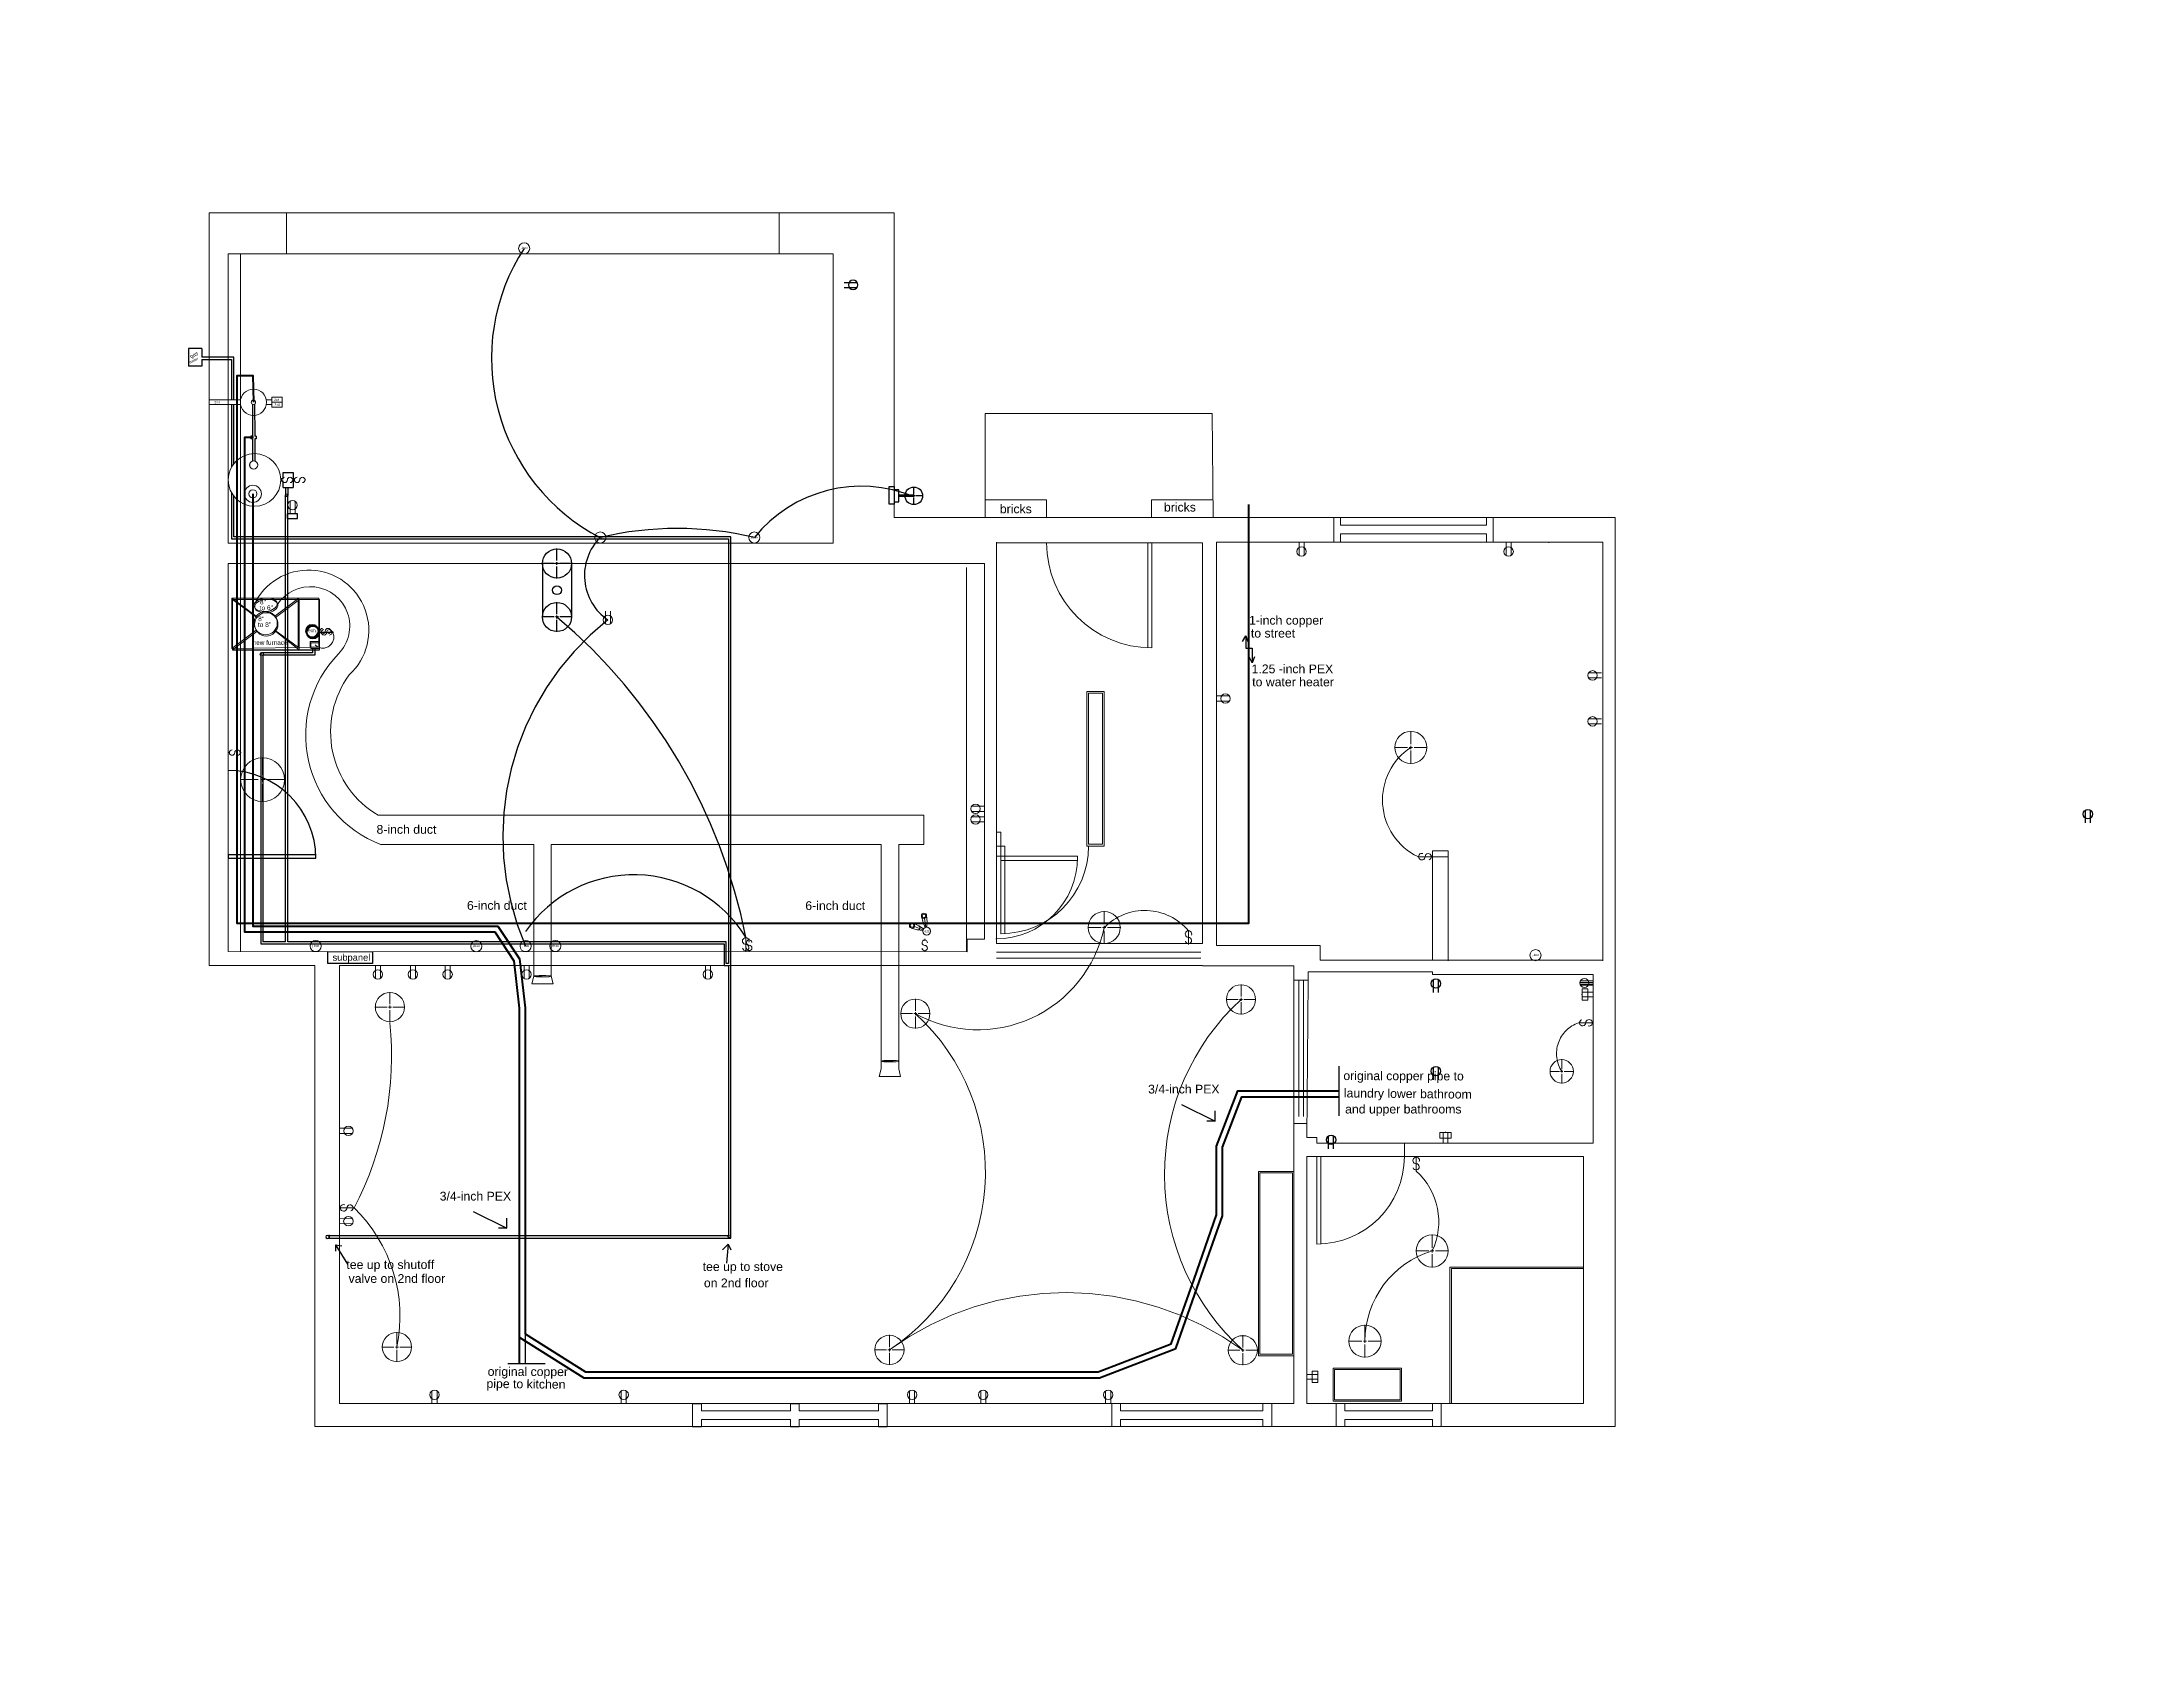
# Paper-space layout 'Layout1' of a CAD drawing. Header units: inches. Extents: x 1.05 to 9.45, y 0.8 to 7.2.
# The model-space entities are those that its viewports show. They can reach past a viewport. Long polylines and large blocks are cut down to what shows.
import ezdxf
from ezdxf.enums import TextEntityAlignment as Align

# ---------------------------------------------------------------- set-up
doc = ezdxf.new("R2010")
doc.units = ezdxf.units.IN
doc.header["$MEASUREMENT"] = 0
for name, pattern in [('ACAD_ISO02W100', [15, 12, -3]), ('ACAD_ISO07W100', [3, 0, -3]), ('CENTER2', [1.125, 0.75, -0.125, 0.125, -0.125])]:
    doc.linetypes.add(name, pattern=pattern)
doc.layers.get('0').update_dxf_attribs({"color": 1, "lineweight": 9})
doc.layers.get('Defpoints').update_dxf_attribs({"lineweight": 9})
for name, color, linetype, lineweight in [('00-page-edge', 7, 'Continuous', 9), ('A101-Floorplan-1st-floor', 7, 'Continuous', 9), ('E101-Electrical-1st-floor', 7, 'Continuous', 9), ('E201-Electrical-2nd-floor', 7, 'Continuous', 9), ('E401-Electrical-outside', 7, 'Continuous', 9), ('M101-HVAC', 7, 'Continuous', 9), ('M102-Plumbing', 7, 'Continuous', 9)]:
    doc.layers.add(name, color=color, linetype=linetype, lineweight=lineweight)
doc.layers.get('00-page-edge').off()
doc.layers.get('Defpoints').off()
doc.layers.get('E201-Electrical-2nd-floor').off()
doc.styles.add('Reg', font='Arial.ttf', dxfattribs={"height": 3})

# ---------------------------------------------------------------- blocks, each defined once
blk = doc.blocks.new('cgri')
at = {"layer": ''}
for p, q in [((291.65, 54.83), (291.65, 59.21)), ((293.38, 54.83), (293.38, 59.22))]:
    blk.add_line(p, q, dxfattribs=at)
blk.add_circle((292.52, 57.86), 1.61, dxfattribs=at)
blk = doc.blocks.new('*U11')
at = {"layer": 'E201-Electrical-2nd-floor'}
blk.add_blockref('cgri', (0, 0), dxfattribs=at)
at = {"style": 'Reg'}
blk.add_attdef('ID', text='', height=3, dxfattribs=at).set_placement((292.6, 61.43), align=Align.MIDDLE_CENTER)
blk = doc.blocks.new('spandrel-door')
at = {"layer": 'A101-Floorplan-1st-floor'}
for p, q in [((0, 0), (-30, 0)), ((0, 0), (4.75, 0)), ((0, -1.38), (0, 0)), ((4.75, 0), (4.75, 1.53)), ((0, -1.38), (-29.97, -1.38))]:
    blk.add_line(p, q, dxfattribs=at)
blk.add_arc((0, 0), 30, 180, 270, dxfattribs=at)
blk = doc.blocks.new('door-to-garage')
at = {"layer": 'A101-Floorplan-1st-floor'}
for p, q in [((-1.38, 0), (-1.38, -26.22)), ((0, 1.53), (0, -26.25))]:
    blk.add_line(p, q, dxfattribs=at)
blk.add_arc((-0.29, 1.75), 28, 180, 270, dxfattribs=at)
blk = doc.blocks.new('lower-landing-two-garage-door')
at = {"layer": 'A101-Floorplan-1st-floor'}
for p, q in [((-1.38, 0), (0, 0)), ((0, -26.25), (-0.29, -26.25))]:
    blk.add_line(p, q, dxfattribs=at)
at = {"layer": 'Defpoints'}
blk.add_blockref('door-to-garage', (0, 0), dxfattribs=at)
blk = doc.blocks.new('switch-for-layer-6')
at = {"layer": 'M102-Plumbing', "lineweight": 30}
blk.add_line((0, 0), (4.82, 0), dxfattribs=at)
at = {"layer": 'M102-Plumbing'}
blk.add_lwpolyline([(1.56, -0.92, 0.414214), (2.47, 0, -2.414214), (3.39, -0.92)], format="xyb", dxfattribs=at)
blk.add_arc((1.54, 0), 0.916, 90, 270, dxfattribs=at)
blk = doc.blocks.new('double-arrow-water-source')
at = {"layer": 'M102-Plumbing', "lineweight": 30}
for points in [[(4.27, 0), (0, 0), (0, -2.18), (-4.94, -2.18)], [(2.27, 1.07), (4.27, 0), (2.27, -0.73)], [(-2.94, -3.04), (-4.94, -2.18), (-2.94, -1.15)]]:
    blk.add_lwpolyline(points, dxfattribs=at)
blk = doc.blocks.new('spst-switch-garage')
at = {"layer": 'M101-HVAC'}
for p, q in [((0.4, 0), (-0.01, 0)), ((4.08, 0), (4.48, 0))]:
    blk.add_line(p, q, dxfattribs=at)
for centre, start, end in [((1.32, 0), 90, 270), ((3.16, 0), 270, 180), ((1.33, 0), 270, 0)]:
    blk.add_arc(centre, 0.916, start, end, dxfattribs=at)
blk = doc.blocks.new('duplex-for-garage')
at = {"layer": 'M101-HVAC'}
for p, q in [((0, 0), (4.38, 0)), ((0, -1.73), (4.39, -1.73))]:
    blk.add_line(p, q, dxfattribs=at)
blk.add_circle((3.03, -0.87), 1.61, dxfattribs=at)
blk = doc.blocks.new('*U66')
at = {"layer": 'M101-HVAC', "color": 0, "linetype": 'CENTER2', "transparency": 16777216}
for p, q in [((0, 1.5), (0, 7.62)), ((-7.62, 0), (-1.5, 0)), ((1.5, 0), (7.62, 0)), ((0, -7.62), (0, -1.5))]:
    blk.add_line(p, q, dxfattribs=at)
at = {"layer": 'M101-HVAC', "color": 0, "linetype": 'Continuous', "transparency": 16777216}
for p, q in [((-0.75, 0), (0.75, 0)), ((0, -0.75), (0, 0.75))]:
    blk.add_line(p, q, dxfattribs=at)
blk = doc.blocks.new('garage-cl-by-trailer-exit')
at = {"layer": 'M101-HVAC'}
blk.add_circle((0, 0), 7.5, dxfattribs=at)
at = {"layer": 'M101-HVAC', "linetype": 'CENTER2'}
blk.add_blockref('*U66', (0, 0), dxfattribs=at)
blk = doc.blocks.new('furnace-no-duct')
at = {"layer": 'M101-HVAC'}
for p, q in [((-6.29, 8.35), (-5.86, -21.4)), ((-6.29, 8.35), (10.94, 8.35)), ((-6.29, 8.35), (0, 0)), ((10.94, 8.35), (4.78, 0.02)), ((10.94, 8.35), (10.94, -21.4)), ((0.03, -6.41), (-5.96, -14.51)), ((4.81, -6.39), (10.94, -14.53)), ((10.94, -14.4), (-5.96, -14.4)), ((-5.86, -21.4), (10.94, -21.4))]:
    blk.add_line(p, q, dxfattribs=at)
blk.add_lwpolyline([(-5.86, -21.4), (-3.86, -21.4), (-3.86, -18.4), (-5.86, -18.4)], close=True, dxfattribs=at)
for centre, radius in [((2.41, -3.2), 4), ((-0.3, -19.15), 2.25), ((-0.3, -19.15), 2)]:
    blk.add_circle(centre, radius, dxfattribs=at)
blk.add_ellipse((8.69, -3.2), major_axis=(-0.39, 3.98), ratio=0.568595, start_param=-1.570796, end_param=4.712389, dxfattribs=at)
blk = doc.blocks.new('id-88-spst-switch')
at = {"layer": 'E101-Electrical-1st-floor'}
blk.add_line((5, 0), (0, 0), dxfattribs=at)
for points in [[(1.75, 1.06, 3.139408), (2.5, 0, 3.139408)], [(2.5, 0, -2.004555), (3.85, -1.06)]]:
    blk.add_lwpolyline(points, format="xyb", dxfattribs=at)
blk = doc.blocks.new('duplex')
at = {"layer": 'E101-Electrical-1st-floor'}
for p, q in [((76.88, -194.09), (81.26, -194.09)), ((76.88, -195.83), (81.27, -195.83))]:
    blk.add_line(p, q, dxfattribs=at)
blk.add_circle((79.91, -194.97), 1.61, dxfattribs=at)
blk = doc.blocks.new('*U58')
at = {"layer": 'E101-Electrical-1st-floor', "color": 0, "linetype": 'CENTER2', "transparency": 16777216}
for p, q in [((-5.12, 0), (-1, 0)), ((0, 1), (0, 5.12)), ((1, 0), (5.12, 0)), ((0, -5.12), (0, -1))]:
    blk.add_line(p, q, dxfattribs=at)
at = {"layer": 'E101-Electrical-1st-floor', "color": 0, "linetype": 'Continuous', "transparency": 16777216}
for p, q in [((-0.5, 0), (0.5, 0)), ((0, -0.5), (0, 0.5))]:
    blk.add_line(p, q, dxfattribs=at)
blk = doc.blocks.new('1025lm')
at = {"layer": 'E101-Electrical-1st-floor'}
blk.add_circle((5.12, 0), 5, dxfattribs=at)
at = {"layer": 'E101-Electrical-1st-floor', "linetype": 'CENTER2'}
blk.add_blockref('*U58', (5.12, 0), dxfattribs=at)
blk = doc.blocks.new('duplex-101')
at = {"layer": 'E101-Electrical-1st-floor'}
for p, q in [((0, 0), (4.38, 0)), ((0, -1.73), (4.39, -1.73))]:
    blk.add_line(p, q, dxfattribs=at)
blk.add_circle((3.02, -0.81), 1.61, dxfattribs=at)
blk = doc.blocks.new('*U108')
at = {"layer": 'E101-Electrical-1st-floor', "color": 0, "linetype": 'CENTER2', "transparency": 16777216}
for p, q in [((-5.12, 0), (-1, 0)), ((0, 1), (0, 5.12)), ((1, 0), (5.12, 0)), ((0, -5.12), (0, -1))]:
    blk.add_line(p, q, dxfattribs=at)
at = {"layer": 'E101-Electrical-1st-floor', "color": 0, "linetype": 'Continuous', "transparency": 16777216}
for p, q in [((-0.5, 0), (0.5, 0)), ((0, -0.5), (0, 0.5))]:
    blk.add_line(p, q, dxfattribs=at)
blk = doc.blocks.new('*U109')
at = {"layer": 'E101-Electrical-1st-floor', "color": 0, "linetype": 'CENTER2', "transparency": 16777216}
for p, q in [((-5.12, 0), (-1, 0)), ((0, 1), (0, 5.12)), ((1, 0), (5.12, 0)), ((0, -5.12), (0, -1))]:
    blk.add_line(p, q, dxfattribs=at)
at = {"layer": 'E101-Electrical-1st-floor', "color": 0, "linetype": 'Continuous', "transparency": 16777216}
for p, q in [((-0.5, 0), (0.5, 0)), ((0, -0.5), (0, 0.5))]:
    blk.add_line(p, q, dxfattribs=at)
blk = doc.blocks.new('*U110')
at = {"layer": 'E101-Electrical-1st-floor', "color": 0, "linetype": 'CENTER2', "transparency": 16777216}
for p, q in [((-5.12, 0), (-1, 0)), ((0, 1), (0, 5.12)), ((1, 0), (5.12, 0)), ((0, -5.12), (0, -1))]:
    blk.add_line(p, q, dxfattribs=at)
at = {"layer": 'E101-Electrical-1st-floor', "color": 0, "linetype": 'Continuous', "transparency": 16777216}
for p, q in [((-0.5, 0), (0.5, 0)), ((0, -0.5), (0, 0.5))]:
    blk.add_line(p, q, dxfattribs=at)
blk = doc.blocks.new('*U111')
at = {"layer": 'E101-Electrical-1st-floor', "color": 0, "linetype": 'CENTER2', "transparency": 16777216}
for p, q in [((-5.12, 0), (-1, 0)), ((0, 1), (0, 5.12)), ((1, 0), (5.12, 0)), ((0, -5.12), (0, -1))]:
    blk.add_line(p, q, dxfattribs=at)
at = {"layer": 'E101-Electrical-1st-floor', "color": 0, "linetype": 'Continuous', "transparency": 16777216}
for p, q in [((-0.5, 0), (0.5, 0)), ((0, -0.5), (0, 0.5))]:
    blk.add_line(p, q, dxfattribs=at)
blk = doc.blocks.new('*U112')
at = {"layer": 'E101-Electrical-1st-floor', "color": 0, "linetype": 'CENTER2', "transparency": 16777216}
for p, q in [((-5.12, 0), (-1, 0)), ((0, 1), (0, 5.12)), ((1, 0), (5.12, 0)), ((0, -5.12), (0, -1))]:
    blk.add_line(p, q, dxfattribs=at)
at = {"layer": 'E101-Electrical-1st-floor', "color": 0, "linetype": 'Continuous', "transparency": 16777216}
for p, q in [((-0.5, 0), (0.5, 0)), ((0, -0.5), (0, 0.5))]:
    blk.add_line(p, q, dxfattribs=at)
blk = doc.blocks.new('*U113')
at = {"layer": 'E101-Electrical-1st-floor', "color": 0, "linetype": 'CENTER2', "transparency": 16777216}
for p, q in [((-5.62, 0), (-1.1, 0)), ((0, 1.1), (0, 5.62)), ((1.1, 0), (5.62, 0)), ((0, -5.62), (0, -1.1))]:
    blk.add_line(p, q, dxfattribs=at)
at = {"layer": 'E101-Electrical-1st-floor', "color": 0, "linetype": 'Continuous', "transparency": 16777216}
for p, q in [((-0.55, 0), (0.55, 0)), ((0, -0.55), (0, 0.55))]:
    blk.add_line(p, q, dxfattribs=at)
blk = doc.blocks.new('one-gfci-duplex')
at = {"layer": 'E101-Electrical-1st-floor'}
for p, q in [((0, 0), (0.21, 0)), ((0.21, 1.95), (2.15, 1.95)), ((0.21, -1.97), (0.21, 1.95)), ((0.21, 1.95), (2.15, 1.95)), ((3.94, 0.78), (0.21, 0.78)), ((0.21, 0.78), (3.94, 0.78)), ((2.15, 1.95), (2.15, -1.97)), ((3.94, -0.79), (0.21, -0.79)), ((2.15, -1.97), (0.21, -1.97))]:
    blk.add_line(p, q, dxfattribs=at)
blk = doc.blocks.new('*U114')
at = {"layer": 'E101-Electrical-1st-floor', "color": 0, "linetype": 'CENTER2', "transparency": 16777216}
for p, q in [((0, 1.1), (0, 5.62)), ((-5.62, 0), (-1.1, 0)), ((0, -5.62), (0, -1.1)), ((1.1, 0), (5.62, 0))]:
    blk.add_line(p, q, dxfattribs=at)
at = {"layer": 'E101-Electrical-1st-floor', "color": 0, "linetype": 'Continuous', "transparency": 16777216}
for p, q in [((0, -0.55), (0, 0.55)), ((-0.55, 0), (0.55, 0))]:
    blk.add_line(p, q, dxfattribs=at)
blk = doc.blocks.new('*U115')
at = {"layer": 'E101-Electrical-1st-floor', "color": 0, "linetype": 'CENTER2', "transparency": 16777216}
for p, q in [((0, 1.1), (0, 5.62)), ((-5.62, 0), (-1.1, 0)), ((0, -5.62), (0, -1.1)), ((1.1, 0), (5.62, 0))]:
    blk.add_line(p, q, dxfattribs=at)
at = {"layer": 'E101-Electrical-1st-floor', "color": 0, "linetype": 'Continuous', "transparency": 16777216}
for p, q in [((0, -0.55), (0, 0.55)), ((-0.55, 0), (0.55, 0))]:
    blk.add_line(p, q, dxfattribs=at)
blk = doc.blocks.new('240v-duplex')
at = {"layer": 'E101-Electrical-1st-floor'}
for p, q in [((0, 6.2), (0, 0)), ((0.6, 6.5), (0.6, 0)), ((1.4, 6.6), (1.4, 0)), ((2.2, 6.4), (2.2, 0))]:
    blk.add_line(p, q, dxfattribs=at)
blk.add_circle((1.2, 4.3), 2.25, dxfattribs=at)
blk = doc.blocks.new('*U116')
at = {"layer": 'E101-Electrical-1st-floor', "color": 0, "linetype": 'CENTER2', "transparency": 16777216}
for p, q in [((-4.12, 0), (-0.8, 0)), ((0, 0.8), (0, 4.12)), ((0.8, 0), (4.12, 0)), ((0, -4.12), (0, -0.8))]:
    blk.add_line(p, q, dxfattribs=at)
at = {"layer": 'E101-Electrical-1st-floor', "color": 0, "linetype": 'Continuous', "transparency": 16777216}
for p, q in [((-0.4, 0), (0.4, 0)), ((0, -0.4), (0, 0.4))]:
    blk.add_line(p, q, dxfattribs=at)
blk = doc.blocks.new('*U117')
at = {"layer": 'E101-Electrical-1st-floor', "color": 0, "linetype": 'CENTER2', "transparency": 16777216}
for p, q in [((-5.62, 0), (-1.1, 0)), ((0, 1.1), (0, 5.62)), ((1.1, 0), (5.62, 0)), ((0, -5.62), (0, -1.1))]:
    blk.add_line(p, q, dxfattribs=at)
at = {"layer": 'E101-Electrical-1st-floor', "color": 0, "linetype": 'Continuous', "transparency": 16777216}
for p, q in [((-0.55, 0), (0.55, 0)), ((0, -0.55), (0, 0.55))]:
    blk.add_line(p, q, dxfattribs=at)
blk = doc.blocks.new('duplex-may9')
at = {"layer": 'E101-Electrical-1st-floor'}
for p, q in [((-3.03, 0.87), (1.35, 0.87)), ((-3.03, -0.86), (1.36, -0.86))]:
    blk.add_line(p, q, dxfattribs=at)
blk.add_circle((0, 0), 1.61, dxfattribs=at)
blk = doc.blocks.new('j-box')
at = {"layer": 'E101-Electrical-1st-floor'}
blk.add_circle((0, 0), 1.9, dxfattribs=at)
at = {"layer": 'E101-Electrical-1st-floor', "style": 'Reg'}
blk.add_text('j-box', height=0.798, rotation=270, dxfattribs=at).set_placement((-0.27, 1.23))
blk = doc.blocks.new('*U72')
at = {"color": 0, "linetype": 'CENTER2', "lineweight": 30, "transparency": 16777216}
for p, q in [((-5.12, 0), (-1, 0)), ((0, 1), (0, 5.12)), ((1, 0), (5.12, 0)), ((0, -5.12), (0, -1))]:
    blk.add_line(p, q, dxfattribs=at)
at = {"color": 0, "linetype": 'Continuous', "lineweight": 30, "transparency": 16777216}
for p, q in [((-0.5, 0), (0.5, 0)), ((0, -0.5), (0, 0.5))]:
    blk.add_line(p, q, dxfattribs=at)
blk = doc.blocks.new('*U73')
at = {"color": 0, "linetype": 'CENTER2', "lineweight": 30, "transparency": 16777216}
for p, q in [((-5.12, 0), (-1, 0)), ((0, 1), (0, 5.12)), ((1, 0), (5.12, 0)), ((0, -5.12), (0, -1))]:
    blk.add_line(p, q, dxfattribs=at)
at = {"color": 0, "linetype": 'Continuous', "lineweight": 30, "transparency": 16777216}
for p, q in [((-0.5, 0), (0.5, 0)), ((0, -0.5), (0, 0.5))]:
    blk.add_line(p, q, dxfattribs=at)
blk = doc.blocks.new('chamberlain-w-video')
at = {"lineweight": 30}
for p, q in [((9.15625, 5), (-9.15625, 5)), ((9.15625, -5), (-9.15625, -5))]:
    blk.add_line(p, q, dxfattribs=at)
for centre, radius in [((-9.15625, 0), 5), ((0, 0), 1.5), ((9.15625, 0), 5)]:
    blk.add_circle(centre, radius, dxfattribs=at)
at = {"linetype": 'CENTER2', "lineweight": 30}
for name, p in [('*U73', (-9.15625, 0)), ('*U72', (9.15625, 0))]:
    blk.add_blockref(name, p, dxfattribs=at)
blk = doc.blocks.new('*U76')
at = {"color": 0, "linetype": 'CENTER2', "lineweight": 30, "transparency": 16777216}
for p, q in [((-3.12, 0), (-0.6, 0)), ((0, 0.6), (0, 3.12)), ((0.6, 0), (3.12, 0)), ((0, -3.12), (0, -0.6))]:
    blk.add_line(p, q, dxfattribs=at)
at = {"color": 0, "linetype": 'Continuous', "lineweight": 30, "transparency": 16777216}
for p, q in [((-0.3, 0), (0.3, 0)), ((0, -0.3), (0, 0.3))]:
    blk.add_line(p, q, dxfattribs=at)
blk = doc.blocks.new('front-porch-light')
at = {"lineweight": 30}
blk.add_circle((549.03, -240.89), 3, dxfattribs=at)
at = {"linetype": 'CENTER2', "lineweight": 30}
blk.add_blockref('*U76', (549.03, -240.89), dxfattribs=at)

msp = doc.modelspace()

# ---------------------------------------------------------------- linework, layer by layer
at = {"layer": 'A101-Floorplan-1st-floor'}
for p, q in [((81.07, 449.66), (81.07, 463.76)), ((249.75, 449.66), (249.75, 463.76)), ((320.29, 359.41), (320.29, 359.41)), ((439.64, 350.91), (439.64, 359.41)), ((441.75, 359.4), (439.75, 359.4)), ((441.89, 356.79), (441.89, 359.41)), ((441.89, 356.79), (491.89, 356.79)), ((441.89, 353.79), (491.89, 353.79)), ((441.89, 350.91), (441.89, 353.79)), ((491.89, 356.79), (491.89, 359.41)), ((491.89, 350.91), (491.89, 353.79)), ((494.14, 350.91), (494.14, 359.41)), ((324.1, 350.91), (324.1, 350.78)), ((375.88, 314.8), (375.88, 350.78)), ((376.73, 350.91), (376.73, 350.91)), ((377.25, 314.78), (377.25, 350.78)), ((513.16, 350.78), (513.16, 350.91)), ((324.1, 246.9), (325.63, 246.9)), ((324.12, 244.88), (324.1, 244.88)), ((478.72, 245.28), (473.35, 245.28)), ((473.35, 207.83), (473.35, 245.28)), ((478.72, 245.28), (478.72, 207.66)), ((478.72, 243.28), (473.35, 243.28)), ((314.1, 213.54), (313.88, 213.54)), ((319.97, 215.04), (314.1, 215.04)), ((314.1, 205.92), (314.1, 205.92)), ((319.97, 205.92), (319.97, 205.98)), ((425.94, 205.96), (425.94, 200.96)), ((430.82, 203.83), (434.94, 203.83)), ((425.94, 200.96), (430.82, 200.96)), ((430.38, 151.91), (425.94, 151.91)), ((430.34, 151.91), (425.94, 151.91)), ((463.75, 140.66), (463.75, 145.16)), ((433.75, 140.66), (433.75, 110.66)), ((435.12, 140.66), (435.12, 110.66)), ((479.37, 56.04), (479.37, 102.79)), ((479.37, 102.79), (525.12, 102.79)), ((479.87, 102.29), (525.12, 102.29)), ((479.87, 56.04), (479.87, 102.29)), ((220.07, 56.04), (220.07, 48.17)), ((220.07, 55.97), (223.07, 55.97)), ((223.07, 56.04), (223.07, 53.61)), ((253.57, 53.61), (223.07, 53.61)), ((253.57, 50.61), (223.07, 50.61)), ((223.07, 50.61), (223.07, 48.17)), ((253.57, 53.61), (253.57, 56.04)), ((253.57, 55.97), (256.57, 55.97)), ((253.57, 48.17), (253.57, 50.61)), ((256.57, 53.61), (256.57, 56.04)), ((283.7, 53.61), (256.57, 53.61)), ((283.7, 50.61), (256.57, 50.61)), ((256.57, 48.17), (256.57, 50.61)), ((283.7, 53.61), (283.7, 56.04)), ((283.7, 55.97), (286.7, 55.97)), ((283.7, 48.17), (283.7, 50.61)), ((286.7, 48.17), (286.7, 56.04)), ((363.57, 56.04), (363.57, 48.17)), ((366.57, 56.04), (366.57, 53.61)), ((415.32, 53.61), (366.57, 53.61)), ((366.57, 50.61), (366.57, 48.17)), ((415.32, 50.61), (366.57, 50.61)), ((415.32, 53.61), (415.32, 56.04)), ((415.32, 48.17), (415.32, 50.61)), ((418.32, 48.17), (418.32, 56.04)), ((440.35, 56.04), (440.35, 48.17)), ((443.35, 56.04), (443.35, 53.61)), ((473.35, 53.61), (443.35, 53.61)), ((443.35, 50.61), (443.35, 48.17)), ((473.35, 50.61), (443.35, 50.61)), ((473.35, 53.61), (473.35, 56.04)), ((473.35, 48.17), (473.35, 50.61)), ((476.35, 48.17), (476.35, 56.04)), ((220.07, 48.13), (223.07, 48.13)), ((220.07, 48.1), (223.07, 48.1)), ((253.57, 48.1), (256.57, 48.1)), ((283.7, 48.1), (286.7, 48.1)), ((283.7, 48.1), (286.7, 48.1))]:
    msp.add_line(p, q, dxfattribs=at)
at = {"layer": 'A101-Floorplan-1st-floor', "linetype": 'ACAD_ISO07W100'}
for p, q in [((65.22, 210.79), (65.22, 449.66)), ((313.88, 210.67), (313.88, 342.28)), ((394.03, 210.54), (324.1, 210.54)), ((394.03, 208.54), (324.1, 208.54)), ((427.57, 200.96), (427.57, 154.35)), ((429.19, 200.96), (429.19, 154.35))]:
    msp.add_line(p, q, dxfattribs=at)
at = {"layer": 'A101-Floorplan-1st-floor', "lineweight": 30}
for p, q in [((61.07, 244.04), (91.04, 244.04)), ((61.07, 244.04), (61.07, 242.79)), ((61.07, 242.79), (91.06, 242.79))]:
    msp.add_line(p, q, dxfattribs=at)
at = {"layer": 'A101-Floorplan-1st-floor'}
for points in [[(289.1, 359.41), (535.97, 359.41), (535.97, 48.17), (90.69, 48.17), (90.69, 206.04), (54.57, 206.04), (54.57, 463.76), (289.1, 463.76)], [(268.13, 350.66), (61.07, 350.66), (61.07, 449.66), (268.13, 449.66)], [(324.1, 213.54), (324.1, 350.78), (394.6, 350.78), (394.6, 213.54)], [(314.1, 210.67), (61.07, 210.78), (61.07, 343.65), (268.13, 343.65), (319.97, 343.65), (319.97, 215.04), (314.1, 215.04)], [(355, 246.9), (361, 246.9), (361, 299.89), (355, 299.89)], [(355.63, 247.53), (360.38, 247.53), (360.38, 299.27), (355.63, 299.27)], [(430.34, 147.16), (430.82, 200.96), (430.82, 203.83), (473.35, 203.83), (473.35, 202.91), (528.37, 202.91), (528.37, 145.16), (433.75, 145.16), (433.75, 147.16)], [(430.34, 140.66), (430.34, 56.04), (525.12, 56.04), (525.12, 140.66)], [(425.94, 72.41), (425.94, 135.54), (413.82, 135.54), (413.82, 72.41)], [(425.44, 72.91), (425.44, 135.04), (414.32, 135.04), (414.32, 72.91)], [(439.32, 56.85), (439.32, 68.22), (462.81, 68.22), (462.81, 56.85)], [(439.82, 57.35), (439.82, 67.72), (462.31, 67.72), (462.31, 57.35)]]:
    msp.add_lwpolyline(points, close=True, dxfattribs=at)
for points in [[(531.72, 207.66), (531.72, 350.91), (399.47, 350.91), (399.47, 212.83), (434.94, 212.83), (434.94, 207.83), (531.72, 207.83)], [(99.19, 56.04), (425.94, 56.04), (425.94, 205.96), (394.6, 205.96), (394.6, 205.99), (99.19, 206.02), (99.19, 56.04)]]:
    msp.add_lwpolyline(points, dxfattribs=at)
for centre, radius, start, end in [((377.25, 350.78), 36, 180, 270), ((433.75, 140.66), 30, 270, 0)]:
    msp.add_arc(centre, radius, start, end, dxfattribs=at)
at = {"layer": 'A101-Floorplan-1st-floor', "lineweight": 30}
msp.add_arc((61.07, 242.79), 30, 0, 90, dxfattribs=at)
at = {"layer": 'E101-Electrical-1st-floor', "lineweight": 30}
for p, q in [((295.8, 367.07), (290.72, 367.07)), ((295.8, 366.57), (290.72, 366.57))]:
    msp.add_line(p, q, dxfattribs=at)
at = {"layer": 'E101-Electrical-1st-floor'}
for p, q in [((82.23, 360.62), (82.23, 365.01)), ((83.96, 360.62), (83.96, 365.02)), ((99.19, 56.04), (99.19, 56.04))]:
    msp.add_line(p, q, dxfattribs=at)
at = {"layer": 'E101-Electrical-1st-floor', "lineweight": 30}
for points in [[(289.1, 363.99), (287.35, 363.99), (287.35, 369.99), (289.1, 369.99)], [(289.1, 364.76), (290.72, 364.76), (290.72, 368.88), (289.1, 368.88)], [(81.29, 359.12), (84.79, 359.12), (84.79, 360.62), (81.29, 360.62)], [(95.23, 206.76), (95.2, 210.77), (110.44, 210.76), (110.49, 206.76)]]:
    msp.add_lwpolyline(points, close=True, dxfattribs=at)
at = {"layer": 'E101-Electrical-1st-floor'}
for centre, radius in [((83.1, 363.66), 1.61), ((465.97, 280.69), 5.5), ((361, 219.03), 5.5), ((296.32, 189.54), 5), ((407.82, 194.42), 5), ((517.62, 169.79), 4), ((473.27, 108.29), 5.5), ((287.44, 74.41), 5), ((408.44, 74.29), 5), ((450.25, 77.41), 5.5)]:
    msp.add_circle(centre, radius, dxfattribs=at)
at = {"layer": 'E101-Electrical-1st-floor', "linetype": 'ACAD_ISO02W100', "lineweight": 30}
for centre, radius, start, end in [((220.21, 413.84), 69.02, 146.87148, 242.59249), ((277.88, 323), 47.11, 67.63583, 141.14162), ((201.45, 339.54), 18.41, 134.96658, 235.66208), ((214.82, 241.9), 113.76, 76.59365, 103.40635), ((249.26, 250.26), 94.2, 128.14892, 203.5186), ((49.67, 178.33), 192.29, 11.23154, 49.86331), ((199.96, 191.96), 45.12, 31.86589, 145.27091)]:
    msp.add_arc(centre, radius, start, end, dxfattribs=at)
at = {"layer": 'E101-Electrical-1st-floor', "linetype": 'ACAD_ISO02W100'}
for centre, radius, start, end in [((477.82, 262.67), 21.57, 123.31437, 243.95224), ((374.91, 205.35), 19.51, 40.09844, 135.49261), ((317.73, 228.26), 44.25, 241.05326, 347.96071), ((462.94, 134.64), 81.31, 132.68102, 227.91518), ((247.3, 135.41), 73.02, 303.35024, 47.83332), ((4.65, 175.16), 112.36, 332.36448, 5.76577), ((527.07, 175.83), 11.22, 109.26882, 212.57379), ((68, 85.87), 51.88, 348.37513, 45.76691), ((482.46, 77.41), 32.21, 106.57177, 180), ((347.86, -8.67), 102.73, 53.86234, 126.02452)]:
    msp.add_arc(centre, radius, start, end, dxfattribs=at)
at = {"layer": 'E101-Electrical-1st-floor'}
msp.add_arc((452.07, 118.29), 23.44, 334.74968, 47.84198, dxfattribs=at)
at = {"layer": 'E401-Electrical-outside'}
msp.add_lwpolyline([(320.23, 395.04), (398, 395.04), (398.3, 359.41), (320.23, 359.41)], close=True, dxfattribs=at)
for points in [[(320.23, 365.41), (341.23, 365.41), (341.23, 359.41)], [(377.19, 359.41), (377.19, 365.41), (398.19, 365.41)]]:
    msp.add_lwpolyline(points, dxfattribs=at)
at = {"layer": 'M101-HVAC'}
for p, q in [((65.29, 399.65), (54.57, 399.65)), ((65.28, 398.15), (54.57, 398.15)), ((76.02, 399.65), (74.14, 399.65)), ((76.02, 398.15), (74.15, 398.15)), ((77.77, 398.9), (76.02, 398.9)), ((77.77, 398.9), (79.52, 398.9)), ((61.07, 343.65), (61.07, 343.65)), ((92.06, 331.78), (85.06, 331.78)), ((299.22, 257.45), (112.37, 257.45)), ((299.22, 247.45), (299.22, 257.45)), ((165.69, 247.45), (113.24, 247.45)), ((165.69, 202.34), (165.69, 247.45)), ((171.69, 202.34), (171.69, 247.45)), ((284.66, 247.45), (171.69, 247.45)), ((284.66, 170.61), (284.66, 247.45)), ((290.66, 170.61), (290.66, 247.45)), ((299.22, 247.45), (290.66, 247.45)), ((297.02, 218.24), (294.94, 218.84)), ((297.52, 219.56), (295.57, 220.49)), ((296.01, 219.37), (298.93, 218.27)), ((299.96, 219.12), (299.43, 222.17)), ((165.69, 202.4), (164.97, 199.8)), ((165.69, 202.4), (165.69, 202.4)), ((165.69, 202.4), (165.69, 202.4)), ((165.69, 202.4), (170.99, 202.17)), ((171.69, 202.34), (171.69, 202.35)), ((171.69, 202.35), (172.27, 199.8)), ((172.27, 199.8), (164.97, 199.8)), ((284.68, 173.34), (290.68, 173.09)), ((284.66, 170.67), (283.94, 168.08)), ((291.24, 168.08), (283.94, 168.08)), ((284.66, 170.67), (284.66, 170.67)), ((284.66, 170.67), (284.66, 170.67)), ((290.66, 170.61), (290.66, 170.63)), ((290.66, 170.63), (291.24, 168.08))]:
    msp.add_line(p, q, dxfattribs=at)
for points in [[(79.52, 397.15), (79.52, 400.65), (76.02, 400.65), (76.02, 397.15)], [(297.02, 218.24), (298.85, 217.98)], [(297.49, 219.57), (299.06, 218.53)]]:
    msp.add_lwpolyline(points, close=True, dxfattribs=at)
for points in [[(69.9, 329.53, -1.219343), (102.48, 305.55, 0.442117), (112.37, 257.45, 0.396302)], [(77.82, 329.53, -1.110072), (98.77, 312.7, 0.535877), (113.24, 247.45)]]:
    msp.add_lwpolyline(points, format="xyb", dxfattribs=at)
for points in [[(300.17, 223.12), (300.36, 220.98), (300.26, 219.14)], [(298.42, 222.82), (298.96, 220.74), (299.67, 219.04)]]:
    msp.add_lwpolyline(points, dxfattribs=at)
for centre, radius in [((69.71, 398.86), 4.49), ((69.71, 398.86), 0.75), ((70.07, 372.27), 9), ((69.8, 377.37), 1.39), ((69.52, 367.52), 2.93), ((69.52, 367.52), 1.39), ((299.28, 223.04), 0.889), ((295.18, 219.69), 0.889), ((300.19, 217.79), 1.35)]:
    msp.add_circle(centre, radius, dxfattribs=at)
at = {"layer": 'M101-HVAC', "linetype": 'ACAD_ISO02W100'}
msp.add_arc((93.48, 318.42), 3.73, 224.88619, 34.46557, dxfattribs=at)
at = {"layer": 'M101-HVAC'}
for centre, start, end in [((297.2, 218.92), 252.29786, 66.10977), ((299.65, 220.94), 193.01922, 6.62761)]:
    msp.add_arc(centre, 0.711, start, end, dxfattribs=at)
at = {"layer": 'M101-HVAC', "extrusion": (0, 0, -1)}
for centre in [(299.28, 223.04), (295.18, 219.69)]:
    msp.add_ellipse(centre, major_axis=(-0.605, -0.053), ratio=0.979378, dxfattribs=at)
at = {"layer": 'M101-HVAC'}
for centre in [(168.69, 202.34), (287.68, 173.28)]:
    msp.add_ellipse(centre, major_axis=(3, 0), ratio=0.084395, dxfattribs=at)
at = {"layer": 'M102-Plumbing', "lineweight": 30}
for p, q in [((47.5, 417.26), (47.5, 411.26)), ((52, 417.26), (47.5, 417.26)), ((52, 417.26), (52, 414.26)), ((52, 411.26), (47.5, 411.26)), ((52, 413.51), (52, 411.26)), ((69.34, 398.21), (69.34, 398.21)), ((69.34, 398.21), (69.34, 387.2)), ((69.34, 398.21), (69.34, 394.38)), ((70.09, 398.21), (70.13, 387.2)), ((69.34, 387.2), (68.78, 387.2)), ((68.78, 387.2), (68.78, 386.33)), ((69.34, 386.33), (68.78, 386.33)), ((69.34, 386.33), (69.34, 378.71)), ((70.61, 387.2), (70.13, 387.2)), ((70.61, 386.33), (70.14, 386.33)), ((70.14, 386.33), (70.17, 378.71)), ((70.61, 387.2), (70.61, 386.33)), ((79.93, 374.84), (83.32, 374.84)), ((79.93, 372.65), (79.93, 374.84)), ((83.32, 374.84), (83.32, 369.71)), ((62.23, 367.85), (62.23, 352.08)), ((79.93, 372.65), (79.07, 372.65)), ((79.93, 371.9), (79.07, 371.9)), ((79.93, 369.71), (79.93, 371.9)), ((79.93, 369.71), (83.32, 369.71)), ((80.57, 369.59), (80.57, 369.71)), ((80.57, 369.59), (80.69, 369.59)), ((80.69, 369.59), (80.57, 369.59)), ((80.57, 366.71), (80.57, 366.84)), ((80.57, 366.84), (80.69, 366.84)), ((80.57, 366.71), (81.57, 366.71)), ((80.69, 369.59), (80.69, 366.84)), ((80.69, 214.16), (80.69, 366.84)), ((81.44, 369.59), (81.57, 369.59)), ((81.44, 369.59), (81.57, 369.59)), ((81.44, 369.59), (81.44, 367.09)), ((81.44, 214.16), (81.44, 367.09)), ((81.44, 366.84), (81.57, 366.84)), ((81.57, 369.59), (81.57, 369.71)), ((81.57, 366.71), (81.57, 366.84)), ((62.23, 352.08), (232.35, 352.08)), ((232.35, 352.08), (232.35, 206.75)), ((62.57, 314.12), (92.31, 314.12)), ((90.69, 312.28), (72.94, 312.28)), ((72.94, 312.28), (72.94, 214.16)), ((90.69, 314.54), (90.69, 312.28)), ((78.1, 220.41), (78.1, 220.41)), ((80.69, 214.16), (72.94, 214.16)), ((231.6, 214.16), (81.44, 214.16)), ((231.6, 206.75), (231.6, 214.16)), ((230.85, 206), (232.35, 206)), ((232.35, 206.75), (231.6, 206.75)), ((441.32, 171.59), (441.32, 154.6)), ((387.49, 158.46), (398.97, 152.73)), ((398.97, 152.73), (396.15, 152.73)), ((398.97, 152.73), (398.97, 156.22)), ((144.95, 121.82), (156.43, 116.08)), ((156.43, 116.08), (153.61, 116.08)), ((156.43, 116.08), (156.43, 119.57)), ((97.75, 110.35), (101.91, 103.75)), ((97.75, 110.35), (97.75, 108.24)), ((97.75, 110.35), (99.95, 110.02)), ((232.23, 110.64), (230.3, 108.72)), ((232.23, 110.64), (231.63, 104.07)), ((232.23, 110.64), (233.16, 108.72)), ((156.78, 69.82), (169.54, 69.82))]:
    msp.add_line(p, q, dxfattribs=at)
at = {"layer": 'M102-Plumbing'}
for p, q in [((65.29, 399.65), (61.07, 399.65)), ((65.28, 398.15), (61.07, 398.15)), ((76.02, 399.65), (74.14, 399.65)), ((76.02, 398.15), (74.15, 398.15)), ((83.72, 372.27), (83.32, 372.27)), ((87.4, 372.27), (87.64, 372.27)), ((62.57, 314.12), (62.57, 331.34)), ((62.57, 331.34), (92.31, 331.34)), ((62.57, 331.34), (70.89, 325.19)), ((77.31, 325.22), (85.44, 331.34)), ((85.31, 331.34), (85.31, 314.12)), ((92.31, 314.12), (92.31, 331.34)), ((92.31, 324.18), (92.31, 324.59)), ((62.57, 314.12), (70.92, 320.4)), ((77.33, 320.43), (85.38, 314.12)), ((92.31, 320.5), (92.31, 320.1))]:
    msp.add_line(p, q, dxfattribs=at)
at = {"layer": 'M102-Plumbing', "color": 4, "linetype": 'Continuous', "lineweight": 50}
msp.add_line((70.05, 217.54), (70.05, 217.53), dxfattribs=at)
at = {"layer": 'M102-Plumbing', "color": 1, "lineweight": 30}
msp.add_line((162.69, 79.91), (162.69, 69.82), dxfattribs=at)
at = {"layer": 'M102-Plumbing', "color": 4, "lineweight": 50}
msp.add_line((160.69, 78.8), (160.69, 69.82), dxfattribs=at)
at = {"layer": 'M102-Plumbing', "lineweight": 30}
for points in [[(62.98, 399.65), (62.98, 414.26), (52, 414.26)], [(52, 413.51), (62.23, 413.51), (62.23, 399.65)], [(62.23, 398.15), (62.23, 376.7)], [(62.98, 377.82), (62.98, 398.15)]]:
    msp.add_lwpolyline(points, dxfattribs=at)
at = {"layer": 'M102-Plumbing', "lineweight": 70}
msp.add_lwpolyline([(410.38, 363.81), (410.38, 220.41), (69.52, 220.41), (64.16, 220.41), (64.16, 408.02), (69.47, 408.02), (69.71, 398.86)], dxfattribs=at)
at = {"layer": 'M102-Plumbing'}
for points in [[(79.52, 397.15), (79.52, 400.65), (76.02, 400.65), (76.02, 397.15)], [(92.31, 314.54), (92.31, 316.54), (89.31, 316.54), (89.31, 314.54)]]:
    msp.add_lwpolyline(points, close=True, dxfattribs=at)
at = {"layer": 'M102-Plumbing', "color": 4, "lineweight": 50}
msp.add_lwpolyline([(69.73, 386.76), (66.7, 386.76), (66.7, 217.53), (112.67, 217.53), (152.31, 217.53), (158.82, 207.57), (160.69, 191.43), (160.69, 151.7), (160.69, 99.69), (160.69, 78.8), (182.79, 64.91), (205.43, 64.91), (359.34, 64.91), (385.55, 74.93), (393.63, 98.01), (401.45, 120.34), (401.45, 143.83), (408.11, 161.08), (441.32, 161.08)], dxfattribs=at)
at = {"layer": 'M102-Plumbing', "lineweight": 30}
msp.add_lwpolyline([(89.94, 314.54), (89.94, 313.03), (72.57, 313.03, 0.414214), (72.19, 312.66), (72.19, 213.41), (230.85, 213.41), (230.85, 206), (232.35, 206), (232.35, 113.48), (95.31, 113.48, 2.310464), (95.31, 112.73), (233.1, 112.73), (233.1, 352.83), (62.98, 352.83), (62.98, 366.72)], format="xyb", dxfattribs=at)
at = {"layer": 'M102-Plumbing', "color": 1, "linetype": 'Continuous', "lineweight": 50}
msp.add_lwpolyline([(69.52, 367.52), (69.52, 219.53), (112.67, 219.53), (153.39, 219.53), (160.76, 208.27), (162.69, 191.55), (162.69, 151.7), (162.69, 99.69), (162.69, 79.91), (183.37, 66.91), (205.43, 66.91), (358.97, 66.91), (383.96, 76.46), (391.74, 98.67), (399.45, 120.68), (399.45, 144.2), (406.74, 163.08), (441.32, 163.08)], dxfattribs=at)
at = {"layer": 'M102-Plumbing', "lineweight": 30}
msp.add_lwpolyline([(95.71, 113.59), (95.46, 113.59), (95.46, 112.62), (95.71, 112.62)], close=True, dxfattribs=at)
at = {"layer": 'M102-Plumbing'}
for centre, radius in [((69.71, 398.86), 4.49), ((70.07, 372.27), 9), ((69.52, 367.52), 2.93), ((69.52, 367.52), 1.39), ((74.11, 322.81), 4), ((90.06, 320.1), 2.25), ((90.06, 320.1), 2)]:
    msp.add_circle(centre, radius, dxfattribs=at)
at = {"layer": 'M102-Plumbing', "lineweight": 30}
for centre, radius in [((81.07, 367.09), 0.375), ((72.57, 312.66), 0.53), ((232.64, 113.17), 0.435)]:
    msp.add_circle(centre, radius, dxfattribs=at)
at = {"layer": 'M102-Plumbing'}
for centre, radius, start, end in [((69.71, 398.86), 0.75, 300.25001, 240.21635), ((69.8, 377.37), 1.39, 105.88963, 74.54307), ((84.64, 372.27), 0.916, 90, 270), ((84.65, 372.27), 0.916, 270, 0), ((86.48, 372.27), 0.916, 270, 180)]:
    msp.add_arc(centre, radius, start, end, dxfattribs=at)
msp.add_ellipse((74.11, 329.09), major_axis=(-3.98, -0.39), ratio=0.568595, start_param=-1.570796, end_param=4.712389, dxfattribs=at)

# ---------------------------------------------------------------- block references
at = {"lineweight": 30, "rotation": 89.99999999999999}
msp.add_blockref('furnace-no-duct', (70.67, 320.84), dxfattribs=at)
msp.add_blockref('furnace-no-duct', (70.67, 320.84), dxfattribs=at)
msp.add_blockref('furnace-no-duct', (70.67, 320.84), dxfattribs=at)
at = {"lineweight": 30}
msp.add_blockref('switch-for-layer-6', (92.31, 320.1), dxfattribs=at)
at = {"layer": '00-page-edge', "lineweight": 30, "rotation": 89.99999999999999}
msp.add_blockref('double-arrow-water-source', (409.42, 314.63), dxfattribs=at)
at = {"layer": 'Defpoints', "rotation": 89.99999999999999}
for name, p in [('spandrel-door', (325.63, 246.9)), ('lower-landing-two-garage-door', (325.63, 243.41))]:
    msp.add_blockref(name, p, dxfattribs=at)
at = {"layer": 'E101-Electrical-1st-floor'}
for name, p, rotation in [('j-box', (162.41, 451.56), 89.99999999999999), ('j-box', (188.44, 352.56), 89.99999999999999), ('j-box', (241.19, 352.56), 89.99999999999999), ('duplex-may9', (428.54, 347.74), 270), ('duplex', (694.42, 427.66), 269.9999999999992), ('duplex', (386.03, 404.25), 269.9999999999999), ('duplex', (608.1, 110.39), 180), ('duplex', (608.1, 94.65), 179.9999999999992), ('id-88-spst-switch', (238.26, 215.78), 270), ('id-88-spst-switch', (389.84, 218.18), 270), ('j-box', (91, 212.67), 89.99999999999999), ('j-box', (146, 212.64), 89.99999999999999), ('j-box', (162.88, 212.67), 89.99999999999999), ('j-box', (173.04, 212.68), 89.99999999999999), ('j-box', (508.66, 209.56), 89.99999999999999), ('duplex', (307.29, 282.9), 269.9999999999999), ('duplex', (319.29, 282.9), 269.9999999999999), ('duplex', (331.17, 282.9), 269.9999999999999), ('duplex', (358.17, 282.9), 269.9999999999999), ('duplex', (420.27, 282.9), 269.9999999999999), ('1025lm', (116.44, 186.66), 89.99999999999999), ('id-88-spst-switch', (528.37, 186.41), 180), ('one-gfci-duplex', (477.85, 149.1), 270), ('id-88-spst-switch', (467.81, 140.66), 270), ('duplex', (16.93, 311.17), 1.58353621032043), ('1025lm', (118.82, 70.29), 89.99999999999999), ('one-gfci-duplex', (434.28, 65.19), 180), ('duplex', (-63.26, -20.84), 89.99999999999999), ('duplex', (1.49, -20.84), 89.99999999999999), ('duplex', (100.22, -20.84), 89.99999999999999), ('duplex-101', (318.71, 56.04), 89.99999999999999), ('duplex', (167.38, -20.84), 89.99999999999999)]:
    msp.add_blockref(name, p, dxfattribs=dict(at, rotation=rotation))
at = {"layer": 'E101-Electrical-1st-floor', "lineweight": 30, "rotation": 89.99999999999999}
for name, p in [('front-porch-light', (54.91, -182.21)), ('chamberlain-w-video', (173.63, 334.5))]:
    msp.add_blockref(name, p, dxfattribs=at)
at = {"layer": 'E101-Electrical-1st-floor'}
for name, p in [('duplex-may9', (402.5, 297.43)), ('id-88-spst-switch', (468.35, 243.28)), ('one-gfci-duplex', (524.43, 196.09)), ('duplex', (22.31, 344.39)), ('id-88-spst-switch', (99.19, 123.04))]:
    msp.add_blockref(name, p, dxfattribs=at)
at = {"layer": 'E101-Electrical-1st-floor', "linetype": 'CENTER2', "rotation": 89.99999999999999}
for name, p in [('*U117', (465.97, 280.69)), ('*U113', (361, 219.03)), ('*U110', (296.32, 189.54)), ('*U111', (407.82, 194.42)), ('*U116', (517.62, 169.79)), ('*U114', (473.27, 108.29)), ('*U108', (287.44, 74.41)), ('*U109', (287.44, 74.41)), ('*U112', (408.44, 74.29)), ('*U115', (450.25, 77.41))]:
    msp.add_blockref(name, p, dxfattribs=at)
at = {"layer": 'E101-Electrical-1st-floor', "xscale": 0.6898887685141373, "yscale": 0.6898887685141373, "zscale": 0.6898887685141373, "rotation": 89.99999999999999}
msp.add_blockref('240v-duplex', (528.37, 199.24), dxfattribs=at)
at = {"layer": 'E201-Electrical-2nd-floor', "xscale": -1, "rotation": 270}
msp.add_blockref('*U11', (217.16, 146.53), dxfattribs=at)
at = {"layer": 'E201-Electrical-2nd-floor'}
for p in [(405.26, 199.99), (182.04, 142), (182.04, 112), (146.13, 88.48)]:
    msp.add_blockref('*U11', p, dxfattribs=at)
at = {"layer": 'M101-HVAC'}
for p in [(79.07, 372.27), (92.07, 320.53), (61.07, 278.9)]:
    msp.add_blockref('spst-switch-garage', p, dxfattribs=at)
for name, p, rotation in [('garage-cl-by-trailer-exit', (72.82, 269.66), 89.99999999999999), ('duplex-for-garage', (319.97, 258.8), 180), ('duplex-for-garage', (319.97, 255.17), 180), ('spst-switch-garage', (239.44, 210.71), 89.99999999999999), ('spst-switch-garage', (299.54, 210.68), 89.99999999999999)]:
    msp.add_blockref(name, p, dxfattribs=dict(at, rotation=rotation))

# ---------------------------------------------------------------- texts
at = {"layer": 'E101-Electrical-1st-floor', "lineweight": 30, "style": 'Reg'}
msp.add_text('subpanel', height=2.278, dxfattribs=at).set_placement((96.79, 207.66))
at = {"layer": 'E401-Electrical-outside', "style": 'Reg'}
for p in [(325.25, 360.86), (381.43, 361.44)]:
    msp.add_text('bricks', height=3, dxfattribs=at).set_placement(p)
at = {"layer": 'M101-HVAC', "style": 'Reg'}
for s, height, p in [('2x4', 0.821, (56.36, 398.5)), ('2x4', 0.821, (76.75, 399.3)), ('2x4', 0.821, (76.89, 397.66)), ('8"', 1.569, (71.95, 329.68)), ('8"', 1.569, (71.33, 323.93)), ('new furnace', 1.5672, (69.44, 315.81)), ('8-inch duct ', 3, (111.84, 251.13)), ('6-inch duct ', 3, (142.81, 225.09)), ('6-inch duct ', 3, (258.65, 225.02))]:
    msp.add_text(s, height=height, dxfattribs=at).set_placement(p)
for s, height, rotation, p in [('to 8"', 1.607, 1.28662, (71.24, 321.88)), ('to 6"', 1.607, 1.28662, (71.86, 327.63)), ('exh.', 1.194, 358.98954, (88.4, 320.15)), ('e26', 0.69, 355.98128, (299.48, 217.44))]:
    msp.add_text(s, height=height, rotation=rotation, dxfattribs=at).set_placement(p)
at = {"layer": 'M102-Plumbing', "lineweight": 30, "style": 'Reg'}
for s, height, rotation, p in [('meter', 0.921, 27.70686, (48.01, 412.03)), ('gas', 1.266, 27.70686, (48.38, 413.86)), ('original copper pipe to', 3, 359.83249, (442.86, 166.8)), ('laundry lower bathroom', 3, 359.40966, (443.02, 160.88)), ('original copper', 3, 359.83249, (149.91, 65.53)), ('pipe to kitchen', 3, 359.40966, (149.48, 61.4))]:
    msp.add_text(s, height=height, rotation=rotation, dxfattribs=at).set_placement(p)
at = {"layer": 'M102-Plumbing', "lineweight": 50, "style": 'Reg'}
msp.add_text('1-inch copper', height=3, dxfattribs=at).set_placement((410.57, 322.73))
at = {"layer": 'M102-Plumbing', "lineweight": 30, "style": 'Reg'}
for s, p in [('to street', (411.2, 318.3)), ('1.25 -inch PEX', (411.44, 306.08)), ('to water heater', (411.66, 301.61)), ('3/4-inch PEX', (376.01, 162.21)), ('and upper bathrooms', (443.47, 155.36)), ('3/4-inch PEX', (133.47, 125.56)), ('tee up to shutoff ', (101.53, 102.12)), ('tee up to stove ', (223.51, 101.44)), ('valve on 2nd floor', (102.27, 97.37)), ('on 2nd floor', (223.92, 95.86))]:
    msp.add_text(s, height=3, dxfattribs=at).set_placement(p)

psp = doc.layouts.get("Layout1")

# ---------------------------------------------------------------- viewports
at = {"layer": '00-page-edge', "view_target_point": (388.1149, 176.5016)}
psp.add_viewport(center=(5.25, 4), size=(8.4, 6.4), view_center_point=(-31.3125, 71.8083), view_height=547.791942, dxfattribs=at)

doc.saveas('drawing.dxf')
